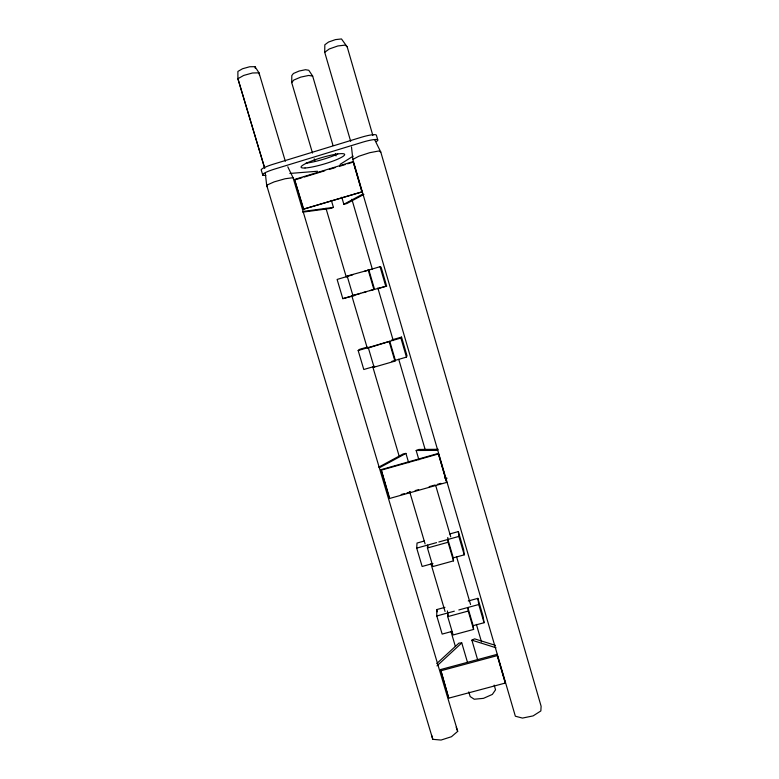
<?xml version="1.0" encoding="UTF-8"?>
<svg xmlns="http://www.w3.org/2000/svg" width="779" height="779" viewBox="0 0 779 779"><rect width="100%" height="100%" fill="white"/><g stroke="black" fill="none" stroke-linecap="round" stroke-linejoin="round"><path stroke-width="1.17" d="M312.496 153.044L291.716 82.623L291.804 75.573L293.43 73.479L299.136 71.035L305.514 69.711L308.786 70.276L312.671 76.108L333.022 145.507M350.667 141.301L324.716 52.3L324.824 44.792L328.514 42.047L335.457 39.612L341.484 38.95L347.2 46.876L372.868 135.517M447.886 539.467L453.281 557.861L453.505 560.87L432.929 566.547L427.447 547.988L427.515 545.125L428.197 547.413M432.939 563.48L422.13 566.469L416.697 548.124L417.028 543.051L424.458 540.986M389.383 498.531L381.155 469.62L438.402 453.397L446.718 482.396L389.383 498.531L389.529 497.81M391.925 361.329L406.453 357.113L406.998 355.769L401.545 337.093L391.749 339.946M394.924 361.135L395.362 360.326L389.782 341.29L368.389 347.96L374.066 367.182L394.924 361.135L389.276 341.874M374.066 367.182L374.748 366.315L363.793 369.499L358.165 350.511L400.883 338.047L401.545 337.093M291.716 82.623L293.732 80.091L300.772 77.102L308.659 75.446L312.671 76.108M436.99 665.87L461.762 642.918L467.39 662.004M436.766 663.562L458.958 643.094L461.762 642.918M368.389 347.96L369.129 347.317M287.792 166.803L293.05 177.69L457.701 731.364L451.45 736.72L441.06 740.05L432.803 739.329L266.671 185.217L265.308 173.201M358.165 350.511L359.674 349.313L367.201 347.113M324.716 52.3L329.274 48.96L337.852 45.961L345.301 45.104L347.2 46.876M340.072 164.369L353.15 156.16M379.441 467.751L405.927 453.407L408.663 462.697M378.74 467.127L403.162 453.943L405.927 453.407M341.786 197.243L343.841 204.254L362.926 194.01M363.89 194.419L346.84 203.533L343.841 204.254M352.858 159.432L358.837 156.238L369.655 152.713L378.779 150.99L380.795 152.071L541.113 706.251L540.85 710.954L533.109 715.891L522.475 718.082L515.347 716.213L352.858 159.432L351.495 146.988M477.819 660.397L471.879 640.172L474.586 638.858L495.347 645.324M331.367 200.398L333.422 207.389L330.744 208.392L302.69 212.151M418.898 459.795L416.171 450.496L419.005 449.444L438.246 449.298M353.705 163.22L362.069 191.868L303.362 209.191L294.52 179.452L353.091 161.613L353.374 162.071L347.648 163.814M296.156 179.491L301.882 177.748M304.17 177.057L324.765 170.786M329.342 169.394L335.067 167.651M339.644 166.258L345.36 164.515M303.362 209.191L362.069 191.868M347.152 276.009L368.876 270.011L374.533 289.291L352.897 295.465L347.152 276.009L348.135 276.165M352.741 274.802L337.112 279.447L342.809 298.659L354.348 295.631M364.27 271.374L380.035 266.7L381.116 267.178L386.637 286.078L377.903 288.668M342.809 298.659L360.716 293.371M363.024 292.69L366.471 291.667M369.928 290.645L386.637 286.078M380.97 470.234L438.411 453.962L438.402 453.397M401.195 494.529L404.691 493.545M407.018 492.893L410.523 491.909M415.188 490.595L418.683 489.611M429.18 486.661L435.013 485.015M437.34 484.363L440.836 483.379M449.756 533.956L458.354 531.57L463.622 549.633L464.226 554.843L453.281 557.861M416.697 548.124L436.571 542.612M438.84 541.98L458.841 536.429L458.354 531.57M427.447 547.988L448.052 542.272L447.779 537.5M451.839 631.467L442.16 634.087L436.785 615.965L436.727 609.597L444.945 607.347M468.237 600.989L477.858 598.36L483.077 616.208L484.061 622.723L473.165 625.673L473.613 629.422L453.135 634.973L447.721 616.637L447.467 610.921M436.785 615.965L454.323 611.184M458.831 609.957L478.744 604.523L477.858 598.36M447.721 616.637L468.218 611.048L467.838 607.503L473.165 625.673M505.035 681.732L505.279 683.066L448.723 698.159L440.583 669.56L497.051 654.37L504.704 680.593M440.612 670.846L497.275 655.616L497.051 654.37M293.05 177.69L285.124 178.751L274.12 181.887L266.671 185.217L267.158 186.746M303.089 211.44L333.422 207.389M289.876 173.444L317.501 171.244M352.897 295.465L353.812 295.407M285.338 161.282L259.017 72.837L254.996 66.673L249.679 66.76L242.561 68.747L237.887 71.434L237.907 78.728L264.471 167.456M416.171 450.496L437.74 450.379M444.634 478.121L447.058 478.228M471.879 640.172L496.019 647.777M294.52 179.452L303.479 208.344M374.718 139.762L380.795 152.071M456.192 727.187L457.701 731.364M264.763 168.4L237.907 78.728L243.671 75.446L252.474 72.992L259.017 72.837L259.475 75.037M262.776 175.119L261.345 170.358A14.762 2.337 -16 0 1 273.078 164.272L361.135 137.328A14.85 2.366 -16.8 0 1 376.384 135.176L377.776 139.986M381.155 469.62L389.198 496.681M440.583 669.56L448.723 698.159M314.2 158.819L314.882 161.126M447.565 613.024L448.227 615.293M325.973 208.324L346.285 277.071M351.787 295.718L367.279 348.155M372.781 366.802L399.276 456.523M409.608 491.481L425.091 543.917M430.943 563.723L445.052 611.496M450.905 631.302L455.374 646.453M468.792 691.898L470.175 696.562L474.245 699.23L483.477 698.354L492.347 694.41L495.541 689.795L494.168 685.121M436.727 609.597L437.389 611.817M368.126 269.777L373.852 289.272M448.052 542.272L453.505 560.87M468.218 611.048L473.613 629.422M431.547 735.064L432.803 739.329M353.091 161.613L361.816 191.517M438.411 453.962L446.718 482.396M497.275 655.616L505.279 683.066M380.035 266.7L385.673 285.99M400.883 338.047L406.453 357.113M458.841 536.429L464.226 554.843M478.744 604.523L484.061 622.723M351.855 199.239L372.381 269.32M377.854 288.006L393.249 340.569M398.721 359.255L425.402 450.359M435.665 485.395L450.72 536.789M456.543 556.644L470.565 604.533M476.378 624.388L481.51 641.906M335.398 153.599L336.07 155.917M254.996 66.673L255.395 68.494M337.774 153.921A22.718 3.525 -16.4 0 1 305.981 163.181M265.843 175.363A14.762 2.259 -16 0 1 263.477 173.698A14.762 2.259 -16 0 1 274.52 169.111L362.547 142.206A14.84 2.288 -16.8 0 1 375.4 139.49A14.84 2.288 -16.8 0 1 376.276 141.632M305.037 167.991A22.708 3.418 -16.4 0 0 342.653 156.637A22.708 3.418 -16.4 0 0 320.831 157.864A22.708 3.418 -16.4 0 0 305.037 167.991"/></g></svg>
